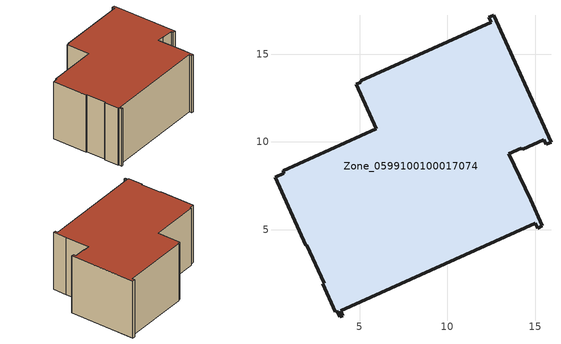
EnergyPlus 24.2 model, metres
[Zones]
Zone_0599100100017074
 floor ground (C_G): 5.07,13.39 5.05,13.49 12.49,16.82 12.36,17.09 12.65,17.22 15.9,9.99 15.62,9.86 15.49,10.13 14.28,9.59 14.19,9.64 13.5,9.33 14.75,6.69 15.41,5.22 15.14,5.09 15.01,5.37 3.92,0.38 4.05,0.1 3.86,0.03 3.71,0.37 3.62,0.33 2.9,1.93 2.98,1.96 1.98,4.12 1.93,4.1 0.18,7.98 0.69,8.22 0.66,8.36 5.95,10.75 4.81,13.27 z0
 wall outside (C_F): 14.19,9.64 14.28,9.59 15.49,10.13 15.62,9.86 15.9,9.99 12.65,17.22 12.36,17.09 12.49,16.82 5.05,13.49 5.07,13.39 4.81,13.27 5.95,10.75 0.66,8.36 0.69,8.22 0.18,7.98 1.93,4.1 1.98,4.12 2.98,1.96 2.9,1.93 3.62,0.33 3.71,0.37 3.86,0.03 4.05,0.1 3.92,0.38 15.01,5.37 15.14,5.09 15.41,5.22 14.75,6.69 13.5,9.33 14.19,9.64 z0:7.18
 roof outside (C_R): 5.05,13.49 5.07,13.39 4.81,13.27 5.95,10.75 0.66,8.36 0.69,8.22 0.18,7.98 1.93,4.1 1.98,4.12 2.98,1.96 2.9,1.93 3.62,0.33 3.71,0.37 3.86,0.03 4.05,0.1 3.92,0.38 15.01,5.37 15.14,5.09 15.41,5.22 14.75,6.69 13.5,9.33 14.19,9.64 14.28,9.59 15.49,10.13 15.62,9.86 15.9,9.99 12.65,17.22 12.36,17.09 12.49,16.82 z7.18
[BUILDING]
Pand.0599100100017074: North Axis=0; Terrain=City; Loads Convergence Tolerance Value=0.04; Temperature Convergence Tolerance Value=0.4; Solar Distribution=FullExterior; Maximum Number of Warmup Days=25; Minimum Number of Warmup Days=1
[Site:Location]
Rotterdam.The.Hague.AP_ZH_NLD Design_Conditions: Latitude=51.96; Longitude=4.45; Time Zone=1; Elevation=-4.5
[SITE:GROUNDTEMPERATURE:BUILDINGSURFACE]
18, 18, 18, 18, 18, 18, 18, 18, 18, 18, 18, 18
[MATERIAL] Thermal Absorptance=0.9; Solar Absorptance=0.7; Visible Absorptance=0.7
Name | Roughness | Thickness | Conductivity | Density | Specific Heat
G.D.2015-2018 | MediumSmooth | 0.15 | 0.0428571 | 540 | 1210
F.D.2015-2018 | Rough | 0.3 | 0.0666667 | 1920 | 840
R.D.2015-2018 | MediumRough | 0.2 | 0.0333333 | 1500 | 1000
[CONSTRUCTION]
C_G: G.D.2015-2018
C_F: F.D.2015-2018
C_R: R.D.2015-2018
[ZONE]
Zone_0599100100017074: Type=1; Multiplier=1; Ceiling Height=Autocalculate; Volume=Autocalculate; Floor Area=autocalculate; Part of Total Floor Area=Yes
[ZONEINFILTRATION:DESIGNFLOWRATE]
Infil_Zone_0599100100017074: Zone or ZoneList or Space or SpaceList=Zone_0599100100017074; Schedule=AlwaysOn; Design Flow Rate Calculation Method=Flow/Area; Flow Rate per Floor Area=0.0021; Constant Term Coefficient=1; Temperature Term Coefficient=0; Velocity Term Coefficient=0; Velocity Squared Term Coefficient=0
[HVACTEMPLATE:ZONE:IDEALLOADSAIRSYSTEM]
Zone_0599100100017074: Maximum Heating Supply Air Temperature=50; Minimum Cooling Supply Air Temperature=13; Maximum Heating Supply Air Humidity Ratio=0.0156; Minimum Cooling Supply Air Humidity Ratio=0.0077; Heating Limit=NoLimit; Cooling Limit=NoLimit; Dehumidification Control Type=ConstantSensibleHeatRatio; Cooling Sensible Heat Ratio=0.7; Dehumidification Setpoint=60; Humidification Control Type=None; Humidification Setpoint=30; Outdoor Air Method=None; Outdoor Air Flow Rate per Person=0.00944; Outdoor Air Flow Rate per Zone Floor Area=0; Outdoor Air Flow Rate per Zone=0; Demand Controlled Ventilation Type=None; Outdoor Air Economizer Type=NoEconomizer; Heat Recovery Type=None; Sensible Heat Recovery Effectiveness=0.7; Latent Heat Recovery Effectiveness=0.65
[ZONECONTROL:THERMOSTAT]
ThermostatControl_Zone_0599100100017074: Zone or ZoneList=Zone_0599100100017074; Control Type Schedule=DualSetpointControlType; Control 1=Thermostat_Zone_0599100100017074; Temperature Difference Between Cutout And Setpoint=0
[THERMOSTATSETPOINT:DUALSETPOINT]
Thermostat_Zone_0599100100017074: Heating Setpoint Temperature Schedule=HeatingSetpoint_Zone_0599100100017074; Cooling Setpoint Temperature Schedule=CoolingSetpoint_Zone_0599100100017074
[SCHEDULE:COMPACT]
HeatingSetpoint_Zone_0599100100017074: Through: 12/31, For: AllDays, Until: 24:00, 21
CoolingSetpoint_Zone_0599100100017074: Through: 12/31, For: AllDays, Until: 24:00, 24
DualSetpointControlType: Through: 12/31, For: AllDays, Until: 24:00, 4
AlwaysOn: Through: 12/31, For: AllDays, Until: 24:00, 1
